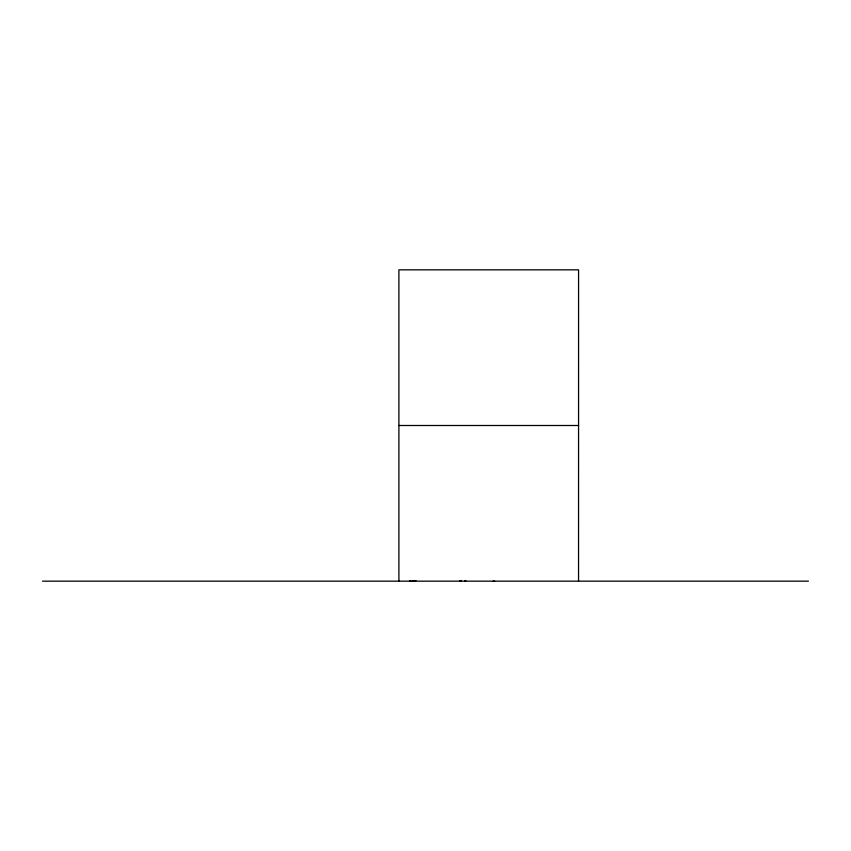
<?xml version="1.0" encoding="UTF-8"?>
<svg xmlns="http://www.w3.org/2000/svg" width="851" height="851" viewBox="0 0 851 851"><rect width="100%" height="100%" fill="white"/><g stroke="black" fill="none" stroke-linecap="round" stroke-linejoin="round"><path stroke-width="1.28" d="M460.848 581.159L461.189 580.573M465.359 581.159L465.827 580.573M411.969 581.159L413.012 580.573M398.896 425.5L578.574 425.5M42.55 581.159L808.45 581.159M409.661 580.573L410.703 581.159M459.923 580.573L460.38 581.159M464.55 580.573L464.901 581.159M578.552 581.159L578.574 269.841L398.896 269.841L398.906 581.159M415.905 580.573A3.808 3.117 -90 0 1 412.437 580.573M494.665 581.159A3.84 3.84 0 0 1 493.154 581.159"/></g></svg>
